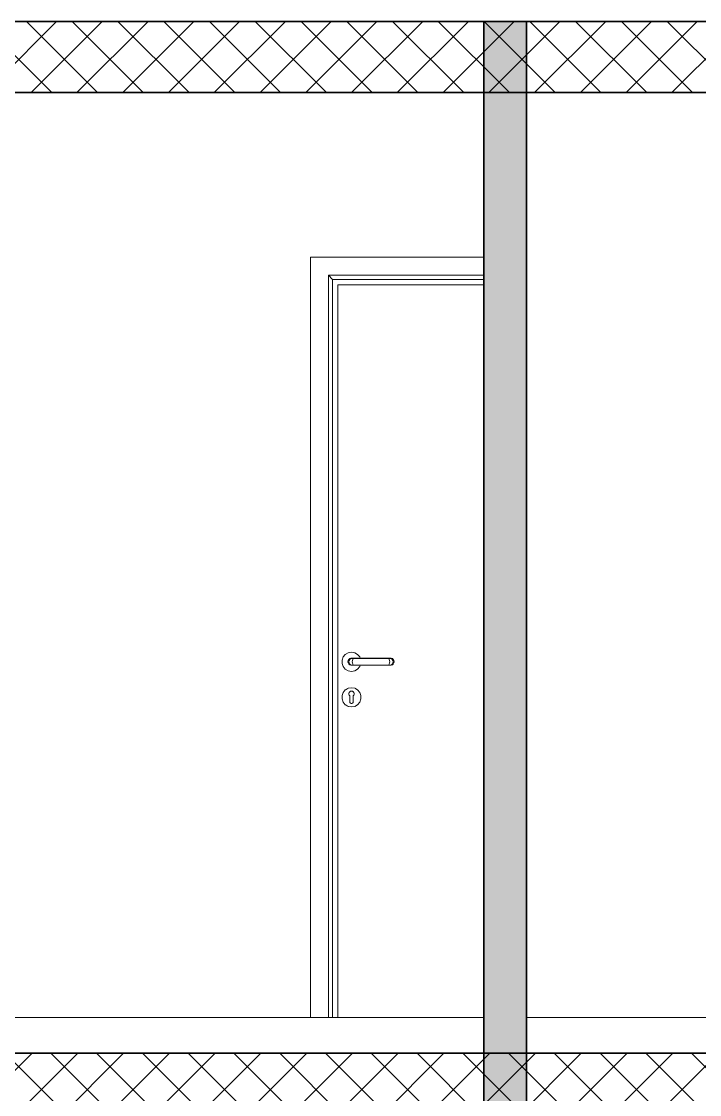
# Model space of a CAD drawing. Header units: millimetres. Extents: x -15634 to 67596, y -3027 to 55843.
# Drawn here: x 38294 to 40201, y 38079 to 41096 of the extents above; entities that cross this region are included whole.
import ezdxf

# ---------------------------------------------------------------- set-up
doc = ezdxf.new("R2010")
doc.units = ezdxf.units.MM
doc.header["$MEASUREMENT"] = 0
doc.set_wipeout_variables(frame=1)
doc.linetypes.add('Wipeout_Contour', pattern=[1000, 0, -1000])
doc.layers.add('Structural - Bearing', color=7, linetype='Continuous')
for name, color, linetype, lineweight in [('Structural - Bearing_Pen_No__1', 7, 'Continuous', 13), ('Structural - Bearing_Pen_No__101', 252, 'Continuous', 13), ('Structural - Bearing_Pen_No__7', 7, 'Continuous', 35)]:
    doc.layers.add(name, color=color, linetype=linetype, lineweight=lineweight)
doc.layers.add('Structural - Bearing_Pen_No__61', color=7, linetype='Continuous', lineweight=20, true_color=0x6a6a6a)
doc.layers.add('Structural - Bearing_Pen_No__82', color=7, linetype='Continuous', lineweight=20, true_color=0xaaaaaa)
pattern_1 = [(45, (0, 0), (-64.34671, 64.34671), []), (135, (0, 0), (64.34671, 64.34671), [])]

msp = doc.modelspace()

# ---------------------------------------------------------------- wipeouts: each hides what was drawn before it
at = {"color": 254, "linetype": 'Wipeout_Contour', "lineweight": 0, "ltscale": 225324.988331}
msp.add_wipeout([(40494.3, 40895.6), (39714.4, 40895.6), (39714.4, 38195.6), (40494.3, 38195.6)], dxfattribs=at).dxf.layer = 'Structural - Bearing'
at = {"color": 254, "linetype": 'Wipeout_Contour', "lineweight": 0, "ltscale": 222049.971693}
msp.add_wipeout([(39169.4, 40370.6), (39157.4, 40382.6), (39157.4, 38295.6), (39169.4, 38295.6)], dxfattribs=at).dxf.layer = 'Structural - Bearing'
at = {"color": 254, "linetype": 'Wipeout_Contour', "lineweight": 0, "ltscale": 388265.638991}
msp.add_wipeout([(39228.8, 39209.4), (39229.7, 39207), (39229.8, 39204.4), (39229.7, 39204.4), (39239.7, 39216.2), (39231.6, 39220.9), (39227.8, 39210.5)], dxfattribs=at).dxf.layer = 'Structural - Bearing'

# ---------------------------------------------------------------- next in the draw order: linework, layer by layer
at = {"layer": 'Structural - Bearing_Pen_No__1', "color": 7, "linetype": 'Continuous', "lineweight": 13}
for p, q in [((39714.4, 38195.6), (39714.4, 41095.6)), ((39714.4, 35295.6), (39714.4, 38195.6)), ((39714.4, 38195.6), (43944.4, 38195.6))]:
    msp.add_line(p, q, dxfattribs=at)
at = {"layer": 'Structural - Bearing_Pen_No__61', "color": 251, "linetype": 'Continuous', "lineweight": 20, "true_color": 0x6a6a6a}
msp.add_lwpolyline([(39714.4, 38295.6), (43944.4, 38295.6)], dxfattribs=at)

# ---------------------------------------------------------------- next in the draw order: wipeouts: each hides what was drawn before it
at = {"color": 254, "linetype": 'Wipeout_Contour', "lineweight": 0, "ltscale": 225601.012354}
msp.add_wipeout([(39157.4, 40382.6), (39169.4, 40370.6), (39594.4, 40370.6), (39594.4, 40382.6)], dxfattribs=at).dxf.layer = 'Structural - Bearing'
at = {"color": 254, "linetype": 'Wipeout_Contour', "lineweight": 0, "ltscale": 332785.142903}
msp.add_wipeout([(39228.9, 39202), (39227.4, 39200), (39227.4, 39198.5), (39245.7, 39209.1), (39239.7, 39216.2), (39229.7, 39204.4)], dxfattribs=at).dxf.layer = 'Structural - Bearing'

# ---------------------------------------------------------------- next in the draw order: wipeouts: each hides what was drawn before it
at = {"color": 254, "linetype": 'Wipeout_Contour', "lineweight": 0, "ltscale": 222007.035784}
msp.add_wipeout([(39107.4, 38295.6), (39157.4, 38295.6), (39157.4, 40382.6), (39107.4, 40432.6)], dxfattribs=at).dxf.layer = 'Structural - Bearing'
at = {"color": 254, "linetype": 'Wipeout_Contour', "lineweight": 0, "ltscale": 221902.068446}
msp.add_wipeout([(39239.7, 39216.3), (39231.6, 39221), (39231.6, 39220.9), (39239.7, 39216.2)], dxfattribs=at).dxf.layer = 'Structural - Bearing'

# ---------------------------------------------------------------- next in the draw order: wipeouts: each hides what was drawn before it
at = {"color": 254, "linetype": 'Wipeout_Contour', "lineweight": 0, "ltscale": 225646.632513}
msp.add_wipeout([(39107.4, 40432.6), (39157.4, 40382.6), (39594.4, 40382.6), (39594.4, 40432.6)], dxfattribs=at).dxf.layer = 'Structural - Bearing'
at = {"color": 254, "linetype": 'Wipeout_Contour', "lineweight": 0, "ltscale": 222057.942526}
msp.add_wipeout([(39169.4, 38295.6), (39184.4, 38295.6), (39184.4, 40355.6), (39169.4, 40355.6)], dxfattribs=at).dxf.layer = 'Structural - Bearing'
at = {"color": 254, "linetype": 'Wipeout_Contour', "lineweight": 0, "ltscale": 332797.620164}
msp.add_wipeout([(39227.1, 39211.3), (39227.8, 39210.5), (39231.6, 39220.9), (39222.4, 39222.5), (39222.4, 39213), (39224.9, 39212.6)], dxfattribs=at).dxf.layer = 'Structural - Bearing'

# ---------------------------------------------------------------- next in the draw order: wipeouts: each hides what was drawn before it
at = {"color": 254, "linetype": 'Wipeout_Contour', "lineweight": 0, "ltscale": 281820.047692}
msp.add_wipeout([(39169.4, 40370.6), (39169.4, 40355.6), (39184.4, 40355.6), (39594.4, 40355.6), (39594.4, 40370.6)], dxfattribs=at).dxf.layer = 'Structural - Bearing'
at = {"color": 254, "linetype": 'Wipeout_Contour', "lineweight": 0, "ltscale": 1554537.859487219}
msp.add_wipeout([(39195.8, 39300.3), (39195.8, 39290.9), (39199, 39282.1), (39205, 39274.9), (39213.1, 39270.2), (39222.4, 39268.6), (39231.6, 39270.2), (39239.7, 39274.9), (39245.7, 39282.1), (39247.1, 39285.8), (39237.6, 39285.8), (39220.6, 39285.8), (39217.4, 39286.9), (39214.7, 39289.2), (39213, 39292.2), (39212.4, 39295.6), (39213, 39299), (39214.7, 39302), (39217.4, 39304.3), (39220.6, 39305.5), (39247.1, 39305.5), (39245.7, 39309.1), (39239.7, 39316.3), (39231.6, 39321), (39222.4, 39322.6), (39213.1, 39321), (39205, 39316.3), (39199, 39309.1)], dxfattribs=at).dxf.layer = 'Structural - Bearing'
at = {"color": 254, "linetype": 'Wipeout_Contour', "lineweight": 0, "ltscale": 221857.020731}
msp.add_wipeout([(39227.4, 39196.5), (39248.9, 39200.3), (39245.7, 39209.1), (39227.4, 39198.5)], dxfattribs=at).dxf.layer = 'Structural - Bearing'

# ---------------------------------------------------------------- next in the draw order: wipeouts: each hides what was drawn before it
at = {"color": 254, "linetype": 'Wipeout_Contour', "lineweight": 0, "ltscale": 222054.454802}
msp.add_wipeout([(39215.4, 39295.6), (39212.4, 39295.6), (39213, 39292.2), (39216, 39292.2)], dxfattribs=at).dxf.layer = 'Structural - Bearing'
at = {"color": 254, "linetype": 'Wipeout_Contour', "lineweight": 0, "ltscale": 221886.481763}
msp.add_wipeout([(39231.6, 39221), (39222.4, 39222.6), (39222.4, 39222.5), (39231.6, 39220.9)], dxfattribs=at).dxf.layer = 'Structural - Bearing'
at = {"color": 254, "linetype": 'Wipeout_Contour', "lineweight": 0, "ltscale": 277224.578611}
msp.add_wipeout([(39231.6, 39170.3), (39239.7, 39175), (39227.4, 39189.6), (39227.4, 39183.1), (39227.2, 39182.3)], dxfattribs=at).dxf.layer = 'Structural - Bearing'

# ---------------------------------------------------------------- next in the draw order: wipeouts: each hides what was drawn before it
at = {"color": 254, "linetype": 'Wipeout_Contour', "lineweight": 0, "ltscale": 222048.474235}
msp.add_wipeout([(39213, 39292.2), (39214.7, 39289.2), (39217.5, 39289.2), (39216, 39292.2)], dxfattribs=at).dxf.layer = 'Structural - Bearing'
at = {"color": 254, "linetype": 'Wipeout_Contour', "lineweight": 0, "ltscale": 332765.770085}
msp.add_wipeout([(39219.8, 39212.6), (39222.4, 39213), (39222.4, 39222.5), (39213.2, 39220.9), (39216.9, 39210.5), (39217.6, 39211.3)], dxfattribs=at).dxf.layer = 'Structural - Bearing'
at = {"color": 254, "linetype": 'Wipeout_Contour', "lineweight": 0, "ltscale": 221805.395513}
msp.add_wipeout([(39227.4, 39189.6), (39239.7, 39175), (39245.7, 39182.2), (39227.4, 39192.7)], dxfattribs=at).dxf.layer = 'Structural - Bearing'

# ---------------------------------------------------------------- next in the draw order: wipeouts: each hides what was drawn before it
at = {"color": 254, "linetype": 'Wipeout_Contour', "lineweight": 0, "ltscale": 222046.938424}
msp.add_wipeout([(39214.7, 39289.2), (39217.4, 39286.9), (39219.9, 39286.9), (39217.5, 39289.2)], dxfattribs=at).dxf.layer = 'Structural - Bearing'
at = {"color": 254, "linetype": 'Wipeout_Contour', "lineweight": 0, "ltscale": 222102.428311}
msp.add_wipeout([(39217.4, 39304.3), (39219.9, 39304.3), (39222.8, 39305.5), (39220.6, 39305.5)], dxfattribs=at).dxf.layer = 'Structural - Bearing'
at = {"color": 254, "linetype": 'Wipeout_Contour', "lineweight": 0, "ltscale": 221860.405199}
msp.add_wipeout([(39222.4, 39222.6), (39213.1, 39221), (39213.2, 39220.9), (39222.4, 39222.5)], dxfattribs=at).dxf.layer = 'Structural - Bearing'
at = {"color": 254, "linetype": 'Wipeout_Contour', "lineweight": 0, "ltscale": 221826.844857}
msp.add_wipeout([(39227.4, 39192.7), (39245.7, 39182.2), (39248.9, 39190.9), (39227.4, 39194.7)], dxfattribs=at).dxf.layer = 'Structural - Bearing'

# ---------------------------------------------------------------- next in the draw order: wipeouts: each hides what was drawn before it
at = {"color": 254, "linetype": 'Wipeout_Contour', "lineweight": 0, "ltscale": 222089.656518}
msp.add_wipeout([(39214.7, 39302), (39217.5, 39302), (39219.9, 39304.3), (39217.4, 39304.3)], dxfattribs=at).dxf.layer = 'Structural - Bearing'
at = {"color": 254, "linetype": 'Wipeout_Contour', "lineweight": 0, "ltscale": 222050.028625}
msp.add_wipeout([(39219.9, 39286.9), (39217.4, 39286.9), (39220.6, 39285.8), (39222.8, 39285.8)], dxfattribs=at).dxf.layer = 'Structural - Bearing'
at = {"color": 254, "linetype": 'Wipeout_Contour', "lineweight": 0, "ltscale": 221844.087713}
msp.add_wipeout([(39227.4, 39194.7), (39248.9, 39190.9), (39248.9, 39200.3), (39227.4, 39196.5)], dxfattribs=at).dxf.layer = 'Structural - Bearing'

# ---------------------------------------------------------------- next in the draw order: wipeouts: each hides what was drawn before it
at = {"color": 254, "linetype": 'Wipeout_Contour', "lineweight": 0, "ltscale": 222076.357207}
msp.add_wipeout([(39214.7, 39302), (39213, 39299), (39216, 39299), (39217.5, 39302)], dxfattribs=at).dxf.layer = 'Structural - Bearing'
at = {"color": 254, "linetype": 'Wipeout_Contour', "lineweight": 0, "ltscale": 388177.88815}
msp.add_wipeout([(39216, 39209.4), (39216.9, 39210.5), (39213.2, 39220.9), (39205.1, 39216.2), (39215, 39204.4), (39215, 39204.4), (39215, 39207)], dxfattribs=at).dxf.layer = 'Structural - Bearing'
at = {"color": 254, "linetype": 'Wipeout_Contour', "lineweight": 0, "ltscale": 221895.766591}
msp.add_wipeout([(39249, 39200.3), (39245.7, 39209.1), (39245.7, 39209.1), (39248.9, 39200.3)], dxfattribs=at).dxf.layer = 'Structural - Bearing'
at = {"color": 254, "linetype": 'Wipeout_Contour', "lineweight": 0, "ltscale": 443514.999699}
msp.add_wipeout([(39227.1, 39181.4), (39226.2, 39179.9), (39224.9, 39178.8), (39223.2, 39178.2), (39222.4, 39178.2), (39222.4, 39168.7), (39231.6, 39170.3), (39227.2, 39182.3)], dxfattribs=at).dxf.layer = 'Structural - Bearing'

# ---------------------------------------------------------------- next in the draw order: wipeouts: each hides what was drawn before it
at = {"color": 254, "linetype": 'Wipeout_Contour', "lineweight": 0, "ltscale": 222064.138589}
msp.add_wipeout([(39212.4, 39295.6), (39215.4, 39295.6), (39216, 39299), (39213, 39299)], dxfattribs=at).dxf.layer = 'Structural - Bearing'
at = {"color": 254, "linetype": 'Wipeout_Contour', "lineweight": 0, "ltscale": 221826.990883}
msp.add_wipeout([(39213.1, 39221), (39205, 39216.3), (39205.1, 39216.2), (39213.2, 39220.9)], dxfattribs=at).dxf.layer = 'Structural - Bearing'
at = {"color": 254, "linetype": 'Wipeout_Contour', "lineweight": 0, "ltscale": 221772.117618}
msp.add_wipeout([(39231.6, 39170.2), (39239.7, 39174.9), (39239.7, 39175), (39231.6, 39170.3)], dxfattribs=at).dxf.layer = 'Structural - Bearing'

# ---------------------------------------------------------------- next in the draw order: wipeouts: each hides what was drawn before it
at = {"color": 254, "linetype": 'Wipeout_Contour', "lineweight": 0, "ltscale": 222071.656242}
msp.add_wipeout([(39215.4, 39295.6), (39216, 39292.2), (39225, 39292.2), (39224.7, 39295.6)], dxfattribs=at).dxf.layer = 'Structural - Bearing'
at = {"color": 254, "linetype": 'Wipeout_Contour', "lineweight": 0, "ltscale": 332692.282969}
msp.add_wipeout([(39215.8, 39202), (39215, 39204.4), (39205.1, 39216.2), (39199.1, 39209.1), (39217.4, 39198.5), (39217.4, 39200)], dxfattribs=at).dxf.layer = 'Structural - Bearing'
at = {"color": 254, "linetype": 'Wipeout_Contour', "lineweight": 0, "ltscale": 443476.610385}
msp.add_wipeout([(39221.5, 39178.2), (39219.9, 39178.8), (39218.5, 39179.9), (39217.7, 39181.4), (39217.5, 39182.3), (39213.2, 39170.3), (39222.4, 39168.7), (39222.4, 39178.2)], dxfattribs=at).dxf.layer = 'Structural - Bearing'
at = {"color": 254, "linetype": 'Wipeout_Contour', "lineweight": 0, "ltscale": 221808.849643}
msp.add_wipeout([(39239.7, 39174.9), (39245.7, 39182.1), (39245.7, 39182.2), (39239.7, 39175)], dxfattribs=at).dxf.layer = 'Structural - Bearing'

# ---------------------------------------------------------------- next in the draw order: wipeouts: each hides what was drawn before it
at = {"color": 254, "linetype": 'Wipeout_Contour', "lineweight": 0, "ltscale": 222064.865083}
msp.add_wipeout([(39216, 39292.2), (39217.5, 39289.2), (39225.9, 39289.2), (39225, 39292.2)], dxfattribs=at).dxf.layer = 'Structural - Bearing'
at = {"color": 254, "linetype": 'Wipeout_Contour', "lineweight": 0, "ltscale": 221790.261771}
msp.add_wipeout([(39205, 39216.3), (39199, 39209.1), (39199.1, 39209.1), (39205.1, 39216.2)], dxfattribs=at).dxf.layer = 'Structural - Bearing'
at = {"color": 254, "linetype": 'Wipeout_Contour', "lineweight": 0, "ltscale": 221844.455602}
msp.add_wipeout([(39245.7, 39182.1), (39249, 39190.9), (39248.9, 39190.9), (39245.7, 39182.2)], dxfattribs=at).dxf.layer = 'Structural - Bearing'

# ---------------------------------------------------------------- next in the draw order: wipeouts: each hides what was drawn before it
at = {"color": 254, "linetype": 'Wipeout_Contour', "lineweight": 0, "ltscale": 222061.815073}
msp.add_wipeout([(39217.5, 39289.2), (39219.9, 39286.9), (39227.3, 39286.9), (39225.9, 39289.2)], dxfattribs=at).dxf.layer = 'Structural - Bearing'
at = {"color": 254, "linetype": 'Wipeout_Contour', "lineweight": 0, "ltscale": 222115.266637}
msp.add_wipeout([(39222.8, 39305.5), (39219.9, 39304.3), (39227.3, 39304.3), (39229, 39305.5)], dxfattribs=at).dxf.layer = 'Structural - Bearing'
at = {"color": 254, "linetype": 'Wipeout_Contour', "lineweight": 0, "ltscale": 221772.237469}
msp.add_wipeout([(39217.4, 39198.5), (39199.1, 39209.1), (39195.9, 39200.3), (39217.4, 39196.5)], dxfattribs=at).dxf.layer = 'Structural - Bearing'
at = {"color": 254, "linetype": 'Wipeout_Contour', "lineweight": 0, "ltscale": 221874.637163}
msp.add_wipeout([(39249, 39190.9), (39249, 39200.3), (39248.9, 39200.3), (39248.9, 39190.9)], dxfattribs=at).dxf.layer = 'Structural - Bearing'
at = {"color": 254, "linetype": 'Wipeout_Contour', "lineweight": 0, "ltscale": 221738.690403}
msp.add_wipeout([(39222.4, 39168.6), (39231.6, 39170.2), (39231.6, 39170.3), (39222.4, 39168.7)], dxfattribs=at).dxf.layer = 'Structural - Bearing'

# ---------------------------------------------------------------- next in the draw order: wipeouts: each hides what was drawn before it
at = {"color": 254, "linetype": 'Wipeout_Contour', "lineweight": 0, "ltscale": 222104.530327}
msp.add_wipeout([(39219.9, 39304.3), (39217.5, 39302), (39225.9, 39302), (39227.3, 39304.3)], dxfattribs=at).dxf.layer = 'Structural - Bearing'
at = {"color": 254, "linetype": 'Wipeout_Contour', "lineweight": 0, "ltscale": 222062.869969}
msp.add_wipeout([(39219.9, 39286.9), (39222.8, 39285.8), (39229, 39285.8), (39227.3, 39286.9)], dxfattribs=at).dxf.layer = 'Structural - Bearing'
at = {"color": 254, "linetype": 'Wipeout_Contour', "lineweight": 0, "ltscale": 277164.481023}
msp.add_wipeout([(39205.1, 39175), (39213.2, 39170.3), (39217.5, 39182.3), (39217.4, 39183.1), (39217.4, 39189.6)], dxfattribs=at).dxf.layer = 'Structural - Bearing'

# ---------------------------------------------------------------- next in the draw order: wipeouts: each hides what was drawn before it
at = {"color": 254, "linetype": 'Wipeout_Contour', "lineweight": 0, "ltscale": 222092.746016}
msp.add_wipeout([(39217.5, 39302), (39216, 39299), (39225, 39299), (39225.9, 39302)], dxfattribs=at).dxf.layer = 'Structural - Bearing'
at = {"color": 254, "linetype": 'Wipeout_Contour', "lineweight": 0, "ltscale": 221754.647381}
msp.add_wipeout([(39199, 39209.1), (39195.8, 39200.3), (39195.9, 39200.3), (39199.1, 39209.1)], dxfattribs=at).dxf.layer = 'Structural - Bearing'
at = {"color": 254, "linetype": 'Wipeout_Contour', "lineweight": 0, "ltscale": 221712.596963}
msp.add_wipeout([(39213.1, 39170.2), (39222.4, 39168.6), (39222.4, 39168.7), (39213.2, 39170.3)], dxfattribs=at).dxf.layer = 'Structural - Bearing'

# ---------------------------------------------------------------- next in the draw order: wipeouts: each hides what was drawn before it
at = {"color": 254, "linetype": 'Wipeout_Contour', "lineweight": 0, "ltscale": 222081.339286}
msp.add_wipeout([(39216, 39299), (39215.4, 39295.6), (39224.7, 39295.6), (39225, 39299)], dxfattribs=at).dxf.layer = 'Structural - Bearing'
at = {"color": 254, "linetype": 'Wipeout_Contour', "lineweight": 0, "ltscale": 221754.986396}
msp.add_wipeout([(39217.4, 39196.5), (39195.9, 39200.3), (39195.9, 39190.9), (39217.4, 39194.7)], dxfattribs=at).dxf.layer = 'Structural - Bearing'

# ---------------------------------------------------------------- next in the draw order: wipeouts: each hides what was drawn before it
at = {"color": 254, "linetype": 'Wipeout_Contour', "lineweight": 0, "ltscale": 222100.496285}
msp.add_wipeout([(39236.1, 39295.6), (39224.7, 39295.6), (39225, 39292.2), (39236.1, 39292.2)], dxfattribs=at).dxf.layer = 'Structural - Bearing'
at = {"color": 254, "linetype": 'Wipeout_Contour', "lineweight": 0, "ltscale": 221742.045423}
msp.add_wipeout([(39217.4, 39194.7), (39195.9, 39190.9), (39199.1, 39182.2), (39217.4, 39192.7)], dxfattribs=at).dxf.layer = 'Structural - Bearing'

# ---------------------------------------------------------------- next in the draw order: wipeouts: each hides what was drawn before it
at = {"color": 254, "linetype": 'Wipeout_Contour', "lineweight": 0, "ltscale": 222092.444686}
msp.add_wipeout([(39236.1, 39292.2), (39225, 39292.2), (39225.9, 39289.2), (39236.4, 39289.2)], dxfattribs=at).dxf.layer = 'Structural - Bearing'
at = {"color": 254, "linetype": 'Wipeout_Contour', "lineweight": 0, "ltscale": 221733.352978}
msp.add_wipeout([(39217.4, 39192.7), (39199.1, 39182.2), (39205.1, 39175), (39217.4, 39189.6)], dxfattribs=at).dxf.layer = 'Structural - Bearing'

# ---------------------------------------------------------------- next in the draw order: wipeouts: each hides what was drawn before it
at = {"color": 254, "linetype": 'Wipeout_Contour', "lineweight": 0, "ltscale": 222087.020341}
msp.add_wipeout([(39225.9, 39289.2), (39227.3, 39286.9), (39236.7, 39286.9), (39236.4, 39289.2)], dxfattribs=at).dxf.layer = 'Structural - Bearing'
at = {"color": 254, "linetype": 'Wipeout_Contour', "lineweight": 0, "ltscale": 222137.266202}
msp.add_wipeout([(39229, 39305.5), (39227.3, 39304.3), (39236.7, 39304.3), (39237.1, 39305.5)], dxfattribs=at).dxf.layer = 'Structural - Bearing'
at = {"color": 254, "linetype": 'Wipeout_Contour', "lineweight": 0, "ltscale": 221724.449811}
msp.add_wipeout([(39195.8, 39200.3), (39195.8, 39190.9), (39195.9, 39190.9), (39195.9, 39200.3)], dxfattribs=at).dxf.layer = 'Structural - Bearing'
at = {"color": 254, "linetype": 'Wipeout_Contour', "lineweight": 0, "ltscale": 221696.997381}
msp.add_wipeout([(39205, 39174.9), (39213.1, 39170.2), (39213.2, 39170.3), (39205.1, 39175)], dxfattribs=at).dxf.layer = 'Structural - Bearing'

# ---------------------------------------------------------------- next in the draw order: wipeouts: each hides what was drawn before it
at = {"color": 254, "linetype": 'Wipeout_Contour', "lineweight": 0, "ltscale": 222129.730787}
msp.add_wipeout([(39227.3, 39304.3), (39225.9, 39302), (39236.4, 39302), (39236.7, 39304.3)], dxfattribs=at).dxf.layer = 'Structural - Bearing'
at = {"color": 254, "linetype": 'Wipeout_Contour', "lineweight": 0, "ltscale": 222084.874699}
msp.add_wipeout([(39227.3, 39286.9), (39229, 39285.8), (39237.1, 39285.8), (39236.7, 39286.9)], dxfattribs=at).dxf.layer = 'Structural - Bearing'
at = {"color": 254, "linetype": 'Wipeout_Contour', "lineweight": 0, "ltscale": 221703.304712}
msp.add_wipeout([(39195.8, 39190.9), (39199, 39182.1), (39199.1, 39182.2), (39195.9, 39190.9)], dxfattribs=at).dxf.layer = 'Structural - Bearing'

# ---------------------------------------------------------------- next in the draw order: wipeouts: each hides what was drawn before it
at = {"color": 254, "linetype": 'Wipeout_Contour', "lineweight": 0, "ltscale": 222120.322192}
msp.add_wipeout([(39225, 39299), (39236.1, 39299), (39236.4, 39302), (39225.9, 39302)], dxfattribs=at).dxf.layer = 'Structural - Bearing'
at = {"color": 254, "linetype": 'Wipeout_Contour', "lineweight": 0, "ltscale": 221693.770007}
msp.add_wipeout([(39199, 39182.1), (39205, 39174.9), (39205.1, 39175), (39199.1, 39182.2)], dxfattribs=at).dxf.layer = 'Structural - Bearing'

# ---------------------------------------------------------------- next in the draw order: wipeouts: each hides what was drawn before it
at = {"color": 254, "linetype": 'Wipeout_Contour', "lineweight": 0, "ltscale": 222110.178085}
msp.add_wipeout([(39225, 39299), (39224.7, 39295.6), (39236.1, 39295.6), (39236.1, 39299)], dxfattribs=at).dxf.layer = 'Structural - Bearing'
at = {"color": 254, "linetype": 'Wipeout_Contour', "lineweight": 0, "ltscale": 1497186.473328252}
msp.add_wipeout([(39215, 39207), (39215, 39204.4), (39215.8, 39202), (39217.4, 39200), (39217.4, 39183.1), (39217.7, 39181.4), (39218.5, 39179.9), (39219.9, 39178.8), (39221.5, 39178.2), (39223.2, 39178.2), (39224.9, 39178.8), (39226.2, 39179.9), (39227.1, 39181.4), (39227.4, 39183.1), (39227.4, 39200), (39228.9, 39202), (39229.7, 39204.4), (39229.8, 39204.4), (39229.7, 39207), (39228.8, 39209.4), (39227.8, 39210.5), (39227.1, 39211.3), (39224.9, 39212.6), (39222.4, 39213), (39219.8, 39212.6), (39217.6, 39211.3), (39216, 39209.4)], dxfattribs=at).dxf.layer = 'Structural - Bearing'

# ---------------------------------------------------------------- next in the draw order: wipeouts: each hides what was drawn before it
at = {"color": 254, "linetype": 'Wipeout_Contour', "lineweight": 0, "ltscale": 222233.121749}
msp.add_wipeout([(39236.1, 39295.6), (39236.1, 39292.2), (39318.6, 39292.2), (39318.7, 39295.6)], dxfattribs=at).dxf.layer = 'Structural - Bearing'

# ---------------------------------------------------------------- next in the draw order: wipeouts: each hides what was drawn before it
at = {"color": 254, "linetype": 'Wipeout_Contour', "lineweight": 0, "ltscale": 222224.0294}
msp.add_wipeout([(39318.6, 39292.2), (39236.1, 39292.2), (39236.4, 39289.2), (39318.4, 39289.2)], dxfattribs=at).dxf.layer = 'Structural - Bearing'

# ---------------------------------------------------------------- next in the draw order: wipeouts: each hides what was drawn before it
at = {"color": 254, "linetype": 'Wipeout_Contour', "lineweight": 0, "ltscale": 222216.617279}
msp.add_wipeout([(39236.4, 39289.2), (39236.7, 39286.9), (39318, 39286.9), (39318.4, 39289.2)], dxfattribs=at).dxf.layer = 'Structural - Bearing'
at = {"color": 254, "linetype": 'Wipeout_Contour', "lineweight": 0, "ltscale": 222264.140831}
msp.add_wipeout([(39237.1, 39305.5), (39236.7, 39304.3), (39318, 39304.3), (39317.6, 39305.5)], dxfattribs=at).dxf.layer = 'Structural - Bearing'

# ---------------------------------------------------------------- next in the draw order: wipeouts: each hides what was drawn before it
at = {"color": 254, "linetype": 'Wipeout_Contour', "lineweight": 0, "ltscale": 222259.302866}
msp.add_wipeout([(39236.7, 39304.3), (39236.4, 39302), (39318.4, 39302), (39318, 39304.3)], dxfattribs=at).dxf.layer = 'Structural - Bearing'
at = {"color": 254, "linetype": 'Wipeout_Contour', "lineweight": 0, "ltscale": 222211.779208}
msp.add_wipeout([(39236.7, 39286.9), (39237.1, 39285.8), (39317.6, 39285.8), (39318, 39286.9)], dxfattribs=at).dxf.layer = 'Structural - Bearing'

# ---------------------------------------------------------------- next in the draw order: wipeouts: each hides what was drawn before it
at = {"color": 254, "linetype": 'Wipeout_Contour', "lineweight": 0, "ltscale": 222251.890438}
msp.add_wipeout([(39236.1, 39299), (39318.6, 39299), (39318.4, 39302), (39236.4, 39302)], dxfattribs=at).dxf.layer = 'Structural - Bearing'

# ---------------------------------------------------------------- next in the draw order: wipeouts: each hides what was drawn before it
at = {"color": 254, "linetype": 'Wipeout_Contour', "lineweight": 0, "ltscale": 222242.797786}
msp.add_wipeout([(39236.1, 39299), (39236.1, 39295.6), (39318.7, 39295.6), (39318.6, 39299)], dxfattribs=at).dxf.layer = 'Structural - Bearing'

# ---------------------------------------------------------------- next in the draw order: wipeouts: each hides what was drawn before it
at = {"color": 254, "linetype": 'Wipeout_Contour', "lineweight": 0, "ltscale": 222365.767506}
msp.add_wipeout([(39318.6, 39292.2), (39329.7, 39292.2), (39330, 39295.6), (39318.7, 39295.6)], dxfattribs=at).dxf.layer = 'Structural - Bearing'

# ---------------------------------------------------------------- next in the draw order: wipeouts: each hides what was drawn before it
at = {"color": 254, "linetype": 'Wipeout_Contour', "lineweight": 0, "ltscale": 222355.633531}
msp.add_wipeout([(39318.6, 39292.2), (39318.4, 39289.2), (39328.8, 39289.2), (39329.7, 39292.2)], dxfattribs=at).dxf.layer = 'Structural - Bearing'

# ---------------------------------------------------------------- next in the draw order: wipeouts: each hides what was drawn before it
at = {"color": 254, "linetype": 'Wipeout_Contour', "lineweight": 0, "ltscale": 222391.031087}
msp.add_wipeout([(39317.6, 39305.5), (39318, 39304.3), (39327.5, 39304.3), (39325.8, 39305.5)], dxfattribs=at).dxf.layer = 'Structural - Bearing'
at = {"color": 254, "linetype": 'Wipeout_Contour', "lineweight": 0, "ltscale": 222346.231998}
msp.add_wipeout([(39318.4, 39289.2), (39318, 39286.9), (39327.5, 39286.9), (39328.8, 39289.2)], dxfattribs=at).dxf.layer = 'Structural - Bearing'

# ---------------------------------------------------------------- next in the draw order: wipeouts: each hides what was drawn before it
at = {"color": 254, "linetype": 'Wipeout_Contour', "lineweight": 0, "ltscale": 222338.699341}
msp.add_wipeout([(39318, 39286.9), (39317.6, 39285.8), (39325.8, 39285.8), (39327.5, 39286.9)], dxfattribs=at).dxf.layer = 'Structural - Bearing'
at = {"color": 254, "linetype": 'Wipeout_Contour', "lineweight": 0, "ltscale": 222388.892728}
msp.add_wipeout([(39318, 39304.3), (39318.4, 39302), (39328.8, 39302), (39327.5, 39304.3)], dxfattribs=at).dxf.layer = 'Structural - Bearing'

# ---------------------------------------------------------------- next in the draw order: wipeouts: each hides what was drawn before it
at = {"color": 254, "linetype": 'Wipeout_Contour', "lineweight": 0, "ltscale": 222383.478103}
msp.add_wipeout([(39328.8, 39302), (39318.4, 39302), (39318.6, 39299), (39329.7, 39299)], dxfattribs=at).dxf.layer = 'Structural - Bearing'

# ---------------------------------------------------------------- next in the draw order: wipeouts: each hides what was drawn before it
at = {"color": 254, "linetype": 'Wipeout_Contour', "lineweight": 0, "ltscale": 222375.437781}
msp.add_wipeout([(39329.7, 39299), (39318.6, 39299), (39318.7, 39295.6), (39330, 39295.6)], dxfattribs=at).dxf.layer = 'Structural - Bearing'

# ---------------------------------------------------------------- next in the draw order: wipeouts: each hides what was drawn before it
at = {"color": 254, "linetype": 'Wipeout_Contour', "lineweight": 0, "ltscale": 222394.645434}
msp.add_wipeout([(39330, 39295.6), (39329.7, 39292.2), (39338.8, 39292.2), (39339.3, 39295.6)], dxfattribs=at).dxf.layer = 'Structural - Bearing'

# ---------------------------------------------------------------- next in the draw order: wipeouts: each hides what was drawn before it
at = {"color": 254, "linetype": 'Wipeout_Contour', "lineweight": 0, "ltscale": 222383.248958}
msp.add_wipeout([(39329.7, 39292.2), (39328.8, 39289.2), (39337.2, 39289.2), (39338.8, 39292.2)], dxfattribs=at).dxf.layer = 'Structural - Bearing'

# ---------------------------------------------------------------- next in the draw order: wipeouts: each hides what was drawn before it
at = {"color": 254, "linetype": 'Wipeout_Contour', "lineweight": 0, "ltscale": 222413.057794}
msp.add_wipeout([(39325.8, 39305.5), (39327.5, 39304.3), (39334.8, 39304.3), (39331.9, 39305.5)], dxfattribs=at).dxf.layer = 'Structural - Bearing'
at = {"color": 254, "linetype": 'Wipeout_Contour', "lineweight": 0, "ltscale": 222371.469303}
msp.add_wipeout([(39328.8, 39289.2), (39327.5, 39286.9), (39334.8, 39286.9), (39337.2, 39289.2)], dxfattribs=at).dxf.layer = 'Structural - Bearing'

# ---------------------------------------------------------------- next in the draw order: wipeouts: each hides what was drawn before it
at = {"color": 254, "linetype": 'Wipeout_Contour', "lineweight": 0, "ltscale": 222360.731207}
msp.add_wipeout([(39327.5, 39286.9), (39325.8, 39285.8), (39331.9, 39285.8), (39334.8, 39286.9)], dxfattribs=at).dxf.layer = 'Structural - Bearing'
at = {"color": 254, "linetype": 'Wipeout_Contour', "lineweight": 0, "ltscale": 222414.12523}
msp.add_wipeout([(39327.5, 39304.3), (39328.8, 39302), (39337.2, 39302), (39334.8, 39304.3)], dxfattribs=at).dxf.layer = 'Structural - Bearing'

# ---------------------------------------------------------------- next in the draw order: wipeouts: each hides what was drawn before it
at = {"color": 254, "linetype": 'Wipeout_Contour', "lineweight": 0, "ltscale": 222411.090108}
msp.add_wipeout([(39328.8, 39302), (39329.7, 39299), (39338.8, 39299), (39337.2, 39302)], dxfattribs=at).dxf.layer = 'Structural - Bearing'

# ---------------------------------------------------------------- next in the draw order: wipeouts: each hides what was drawn before it
at = {"color": 254, "linetype": 'Wipeout_Contour', "lineweight": 0, "ltscale": 222404.314467}
msp.add_wipeout([(39329.7, 39299), (39330, 39295.6), (39339.3, 39295.6), (39338.8, 39299)], dxfattribs=at).dxf.layer = 'Structural - Bearing'

# ---------------------------------------------------------------- next in the draw order: wipeouts: each hides what was drawn before it
at = {"color": 254, "linetype": 'Wipeout_Contour', "lineweight": 0, "ltscale": 222411.872692}
msp.add_wipeout([(39338.8, 39292.2), (39341.8, 39292.2), (39342.4, 39295.6), (39339.3, 39295.6)], dxfattribs=at).dxf.layer = 'Structural - Bearing'

# ---------------------------------------------------------------- next in the draw order: wipeouts: each hides what was drawn before it
at = {"color": 254, "linetype": 'Wipeout_Contour', "lineweight": 0, "ltscale": 222399.66405}
msp.add_wipeout([(39337.2, 39289.2), (39340, 39289.2), (39341.8, 39292.2), (39338.8, 39292.2)], dxfattribs=at).dxf.layer = 'Structural - Bearing'

# ---------------------------------------------------------------- next in the draw order: wipeouts: each hides what was drawn before it
at = {"color": 254, "linetype": 'Wipeout_Contour', "lineweight": 0, "ltscale": 222425.913857}
msp.add_wipeout([(39334.1, 39305.5), (39331.9, 39305.5), (39334.8, 39304.3), (39337.4, 39304.3)], dxfattribs=at).dxf.layer = 'Structural - Bearing'
at = {"color": 254, "linetype": 'Wipeout_Contour', "lineweight": 0, "ltscale": 222386.367337}
msp.add_wipeout([(39334.8, 39286.9), (39337.4, 39286.9), (39340, 39289.2), (39337.2, 39289.2)], dxfattribs=at).dxf.layer = 'Structural - Bearing'

# ---------------------------------------------------------------- next in the draw order: wipeouts: each hides what was drawn before it
at = {"color": 254, "linetype": 'Wipeout_Contour', "lineweight": 0, "ltscale": 222373.590285}
msp.add_wipeout([(39331.9, 39285.8), (39334.1, 39285.8), (39337.4, 39286.9), (39334.8, 39286.9)], dxfattribs=at).dxf.layer = 'Structural - Bearing'
at = {"color": 254, "linetype": 'Wipeout_Contour', "lineweight": 0, "ltscale": 222429.020428}
msp.add_wipeout([(39337.4, 39304.3), (39334.8, 39304.3), (39337.2, 39302), (39340, 39302)], dxfattribs=at).dxf.layer = 'Structural - Bearing'

# ---------------------------------------------------------------- next in the draw order: wipeouts: each hides what was drawn before it
at = {"color": 254, "linetype": 'Wipeout_Contour', "lineweight": 0, "ltscale": 222427.503163}
msp.add_wipeout([(39340, 39302), (39337.2, 39302), (39338.8, 39299), (39341.8, 39299)], dxfattribs=at).dxf.layer = 'Structural - Bearing'

# ---------------------------------------------------------------- next in the draw order: wipeouts: each hides what was drawn before it
at = {"color": 254, "linetype": 'Wipeout_Contour', "lineweight": 0, "ltscale": 222421.540983}
msp.add_wipeout([(39341.8, 39299), (39338.8, 39299), (39339.3, 39295.6), (39342.4, 39295.6)], dxfattribs=at).dxf.layer = 'Structural - Bearing'

# ---------------------------------------------------------------- next in the draw order: wipeouts: each hides what was drawn before it
at = {"color": 254, "linetype": 'Wipeout_Contour', "lineweight": 0, "ltscale": 444709.795652}
msp.add_wipeout([(38294.4, 38195.6), (39594.4, 38195.6), (39594.4, 38295.6), (39107.4, 38295.6), (39107.4, 40432.6), (39594.4, 40432.6), (39594.4, 40895.6), (38294.4, 40895.6)], dxfattribs=at).dxf.layer = 'Structural - Bearing'

# ---------------------------------------------------------------- next in the draw order: hatches: boundary and pattern name
at = {"layer": 'Structural - Bearing_Pen_No__1', "linetype": 'Continuous', "lineweight": 13}
h = msp.add_hatch(dxfattribs=at)
h.set_pattern_fill('CONCRETE_BLOCK', style=0, pattern_type=2)
h.set_pattern_definition(pattern_1)
h.paths.add_polyline_path([(-655.6, 40895.6), (44144.4, 40895.6), (44144.4, 41095.6), (-655.6, 41095.6)])
h = msp.add_hatch(dxfattribs=at)
h.set_pattern_fill('CONCRETE_BLOCK', style=0, pattern_type=2)
h.set_pattern_definition(pattern_1)
h.paths.add_polyline_path([(-655.6, 37995.6), (44144.4, 37995.6), (44144.4, 38195.6), (-655.6, 38195.6)])
at = {"layer": 'Structural - Bearing_Pen_No__101', "linetype": 'Continuous', "lineweight": 13}
for points in [[(39594.4, 38195.6), (39714.4, 38195.6), (39714.4, 41095.6), (39594.4, 41095.6)], [(39594.4, 35295.6), (39714.4, 35295.6), (39714.4, 38195.6), (39594.4, 38195.6)]]:
    msp.add_hatch(color=252, dxfattribs=at).paths.add_polyline_path(points)

# ---------------------------------------------------------------- next in the draw order: linework, layer by layer
at = {"layer": 'Structural - Bearing_Pen_No__1', "color": 7, "linetype": 'Continuous', "lineweight": 13}
for p, q in [((39594.4, 38195.6), (39594.4, 41095.6)), ((-655.6, 40895.6), (44144.4, 40895.6)), ((37134.4, 38195.6), (39594.4, 38195.6)), ((39594.4, 35295.6), (39594.4, 38195.6))]:
    msp.add_line(p, q, dxfattribs=at)
at = {"layer": 'Structural - Bearing_Pen_No__61', "color": 251, "linetype": 'Continuous', "lineweight": 20, "true_color": 0x6a6a6a}
msp.add_lwpolyline([(37134.4, 38295.6), (39594.4, 38295.6)], dxfattribs=at)
at = {"layer": 'Structural - Bearing_Pen_No__7', "color": 7, "linetype": 'Continuous', "lineweight": 35, "flags": 128}
for points in [[(-655.6, 40895.6), (44144.4, 40895.6), (44144.4, 41095.6), (-655.6, 41095.6)], [(39594.4, 38195.6), (39714.4, 38195.6), (39714.4, 41095.6), (39594.4, 41095.6)], [(-655.6, 37995.6), (44144.4, 37995.6), (44144.4, 38195.6), (-655.6, 38195.6)], [(39594.4, 35295.6), (39714.4, 35295.6), (39714.4, 38195.6), (39594.4, 38195.6)]]:
    msp.add_lwpolyline(points, close=True, dxfattribs=at)
at = {"layer": 'Structural - Bearing_Pen_No__82', "color": 253, "linetype": 'Continuous', "lineweight": 20, "true_color": 0xaaaaaa}
for p, q in [((39107.4, 40432.6), (39107.4, 38295.6)), ((39594.4, 40432.6), (39107.4, 40432.6)), ((39157.4, 38295.6), (39157.4, 40382.6)), ((39169.4, 40370.6), (39157.4, 40382.6)), ((39157.4, 40382.6), (39594.4, 40382.6)), ((39169.4, 38295.6), (39169.4, 40370.6)), ((39169.4, 40370.6), (39594.4, 40370.6)), ((39184.4, 38295.6), (39184.4, 40355.6)), ((39184.4, 40355.6), (39594.4, 40355.6)), ((39199, 39309.1), (39195.8, 39300.3)), ((39205, 39316.3), (39199, 39309.1)), ((39213.1, 39321), (39205, 39316.3)), ((39222.4, 39322.6), (39213.1, 39321)), ((39231.6, 39321), (39222.4, 39322.6)), ((39239.7, 39316.3), (39231.6, 39321)), ((39245.7, 39309.1), (39239.7, 39316.3)), ((39247.1, 39305.5), (39245.7, 39309.1)), ((39195.8, 39300.3), (39195.8, 39290.9)), ((39195.8, 39290.9), (39199, 39282.1)), ((39199, 39282.1), (39205, 39274.9)), ((39213, 39299), (39212.4, 39295.6)), ((39212.4, 39295.6), (39213, 39292.2)), ((39214.7, 39302), (39213, 39299)), ((39213, 39292.2), (39214.7, 39289.2)), ((39217.4, 39304.3), (39214.7, 39302)), ((39214.7, 39289.2), (39217.4, 39286.9)), ((39216, 39299), (39215.4, 39295.6)), ((39215.4, 39295.6), (39216, 39292.2)), ((39217.5, 39302), (39216, 39299)), ((39216, 39292.2), (39217.5, 39289.2)), ((39220.6, 39305.5), (39217.4, 39304.3)), ((39217.4, 39286.9), (39220.6, 39285.8)), ((39219.9, 39304.3), (39217.5, 39302)), ((39217.5, 39289.2), (39219.9, 39286.9)), ((39220.6, 39305.5), (39222.8, 39305.5)), ((39220.6, 39285.8), (39222.8, 39285.8)), ((39222.8, 39305.5), (39229, 39305.5)), ((39222.8, 39285.8), (39229, 39285.8)), ((39225, 39299), (39224.7, 39295.6)), ((39224.7, 39295.6), (39225, 39292.2)), ((39225.9, 39302), (39225, 39299)), ((39225, 39292.2), (39225.9, 39289.2)), ((39227.3, 39304.3), (39225.9, 39302)), ((39225.9, 39289.2), (39227.3, 39286.9)), ((39229, 39305.5), (39237.1, 39305.5)), ((39229, 39285.8), (39237.1, 39285.8)), ((39237.1, 39305.5), (39317.6, 39305.5)), ((39237.1, 39285.8), (39317.6, 39285.8)), ((39239.7, 39274.9), (39245.7, 39282.1)), ((39245.7, 39282.1), (39247.1, 39285.8)), ((39317.6, 39305.5), (39325.8, 39305.5)), ((39317.6, 39285.8), (39325.8, 39285.8)), ((39325.8, 39305.5), (39331.9, 39305.5)), ((39325.8, 39285.8), (39331.9, 39285.8)), ((39327.5, 39304.3), (39328.8, 39302)), ((39328.8, 39289.2), (39327.5, 39286.9)), ((39328.8, 39302), (39329.7, 39299)), ((39329.7, 39292.2), (39328.8, 39289.2)), ((39329.7, 39299), (39330, 39295.6)), ((39330, 39295.6), (39329.7, 39292.2)), ((39331.9, 39305.5), (39334.1, 39305.5)), ((39331.9, 39285.8), (39334.1, 39285.8)), ((39334.1, 39305.5), (39337.4, 39304.3)), ((39337.4, 39286.9), (39334.1, 39285.8)), ((39334.8, 39304.3), (39337.2, 39302)), ((39337.2, 39289.2), (39334.8, 39286.9)), ((39337.2, 39302), (39338.8, 39299)), ((39338.8, 39292.2), (39337.2, 39289.2)), ((39337.4, 39304.3), (39340, 39302)), ((39340, 39289.2), (39337.4, 39286.9)), ((39338.8, 39299), (39339.3, 39295.6)), ((39339.3, 39295.6), (39338.8, 39292.2)), ((39340, 39302), (39341.8, 39299)), ((39341.8, 39292.2), (39340, 39289.2)), ((39341.8, 39299), (39342.4, 39295.6)), ((39342.4, 39295.6), (39341.8, 39292.2)), ((39205, 39274.9), (39213.1, 39270.2)), ((39213.1, 39270.2), (39222.4, 39268.6)), ((39222.4, 39268.6), (39231.6, 39270.2)), ((39231.6, 39270.2), (39239.7, 39274.9)), ((39213.1, 39221), (39205, 39216.3)), ((39222.4, 39222.6), (39213.1, 39221)), ((39231.6, 39221), (39222.4, 39222.6)), ((39239.7, 39216.3), (39231.6, 39221)), ((39199, 39209.1), (39195.8, 39200.3)), ((39195.8, 39200.3), (39195.8, 39190.9)), ((39195.8, 39190.9), (39199, 39182.1)), ((39205, 39216.3), (39199, 39209.1)), ((39215, 39207), (39216, 39209.4)), ((39215, 39204.4), (39215, 39207)), ((39215.8, 39202), (39215, 39204.4)), ((39217.4, 39200), (39215.8, 39202)), ((39216.9, 39210.5), (39216, 39209.4)), ((39216.9, 39210.5), (39217.6, 39211.3)), ((39217.4, 39198.5), (39217.4, 39200)), ((39217.4, 39198.5), (39217.4, 39196.5)), ((39217.4, 39196.5), (39217.4, 39194.7)), ((39217.4, 39194.7), (39217.4, 39192.7)), ((39217.4, 39192.7), (39217.4, 39189.6)), ((39217.4, 39189.6), (39217.4, 39183.1)), ((39217.6, 39211.3), (39219.8, 39212.6)), ((39219.8, 39212.6), (39222.4, 39213)), ((39222.4, 39213), (39224.9, 39212.6)), ((39224.9, 39212.6), (39227.1, 39211.3)), ((39227.8, 39210.5), (39227.1, 39211.3)), ((39228.9, 39202), (39227.4, 39200)), ((39227.4, 39200), (39227.4, 39198.5)), ((39227.4, 39198.5), (39227.4, 39196.5)), ((39227.4, 39196.5), (39227.4, 39194.7)), ((39227.4, 39194.7), (39227.4, 39192.7)), ((39227.4, 39192.7), (39227.4, 39189.6)), ((39227.4, 39189.6), (39227.4, 39183.1)), ((39227.8, 39210.5), (39228.8, 39209.4)), ((39228.8, 39209.4), (39229.7, 39207)), ((39229.7, 39204.4), (39228.9, 39202)), ((39229.7, 39207), (39229.8, 39204.4)), ((39245.7, 39209.1), (39239.7, 39216.3)), ((39249, 39200.3), (39245.7, 39209.1)), ((39245.7, 39182.1), (39249, 39190.9)), ((39249, 39190.9), (39249, 39200.3)), ((39199, 39182.1), (39205, 39174.9)), ((39205, 39174.9), (39213.1, 39170.2)), ((39213.1, 39170.2), (39222.4, 39168.6)), ((39217.5, 39182.3), (39217.4, 39183.1)), ((39217.7, 39181.4), (39217.5, 39182.3)), ((39218.5, 39179.9), (39217.7, 39181.4)), ((39219.9, 39178.8), (39218.5, 39179.9)), ((39221.5, 39178.2), (39219.9, 39178.8)), ((39222.4, 39178.2), (39221.5, 39178.2)), ((39223.2, 39178.2), (39222.4, 39178.2)), ((39222.4, 39168.6), (39231.6, 39170.2)), ((39224.9, 39178.8), (39223.2, 39178.2)), ((39226.2, 39179.9), (39224.9, 39178.8)), ((39227.1, 39181.4), (39226.2, 39179.9)), ((39227.2, 39182.3), (39227.1, 39181.4)), ((39227.4, 39183.1), (39227.2, 39182.3)), ((39231.6, 39170.2), (39239.7, 39174.9)), ((39239.7, 39174.9), (39245.7, 39182.1)), ((39107.4, 38295.6), (39157.4, 38295.6)), ((39157.4, 38295.6), (39169.4, 38295.6)), ((39594.4, 38295.6), (39169.4, 38295.6))]:
    msp.add_line(p, q, dxfattribs=at)

doc.saveas('drawing.dxf')
